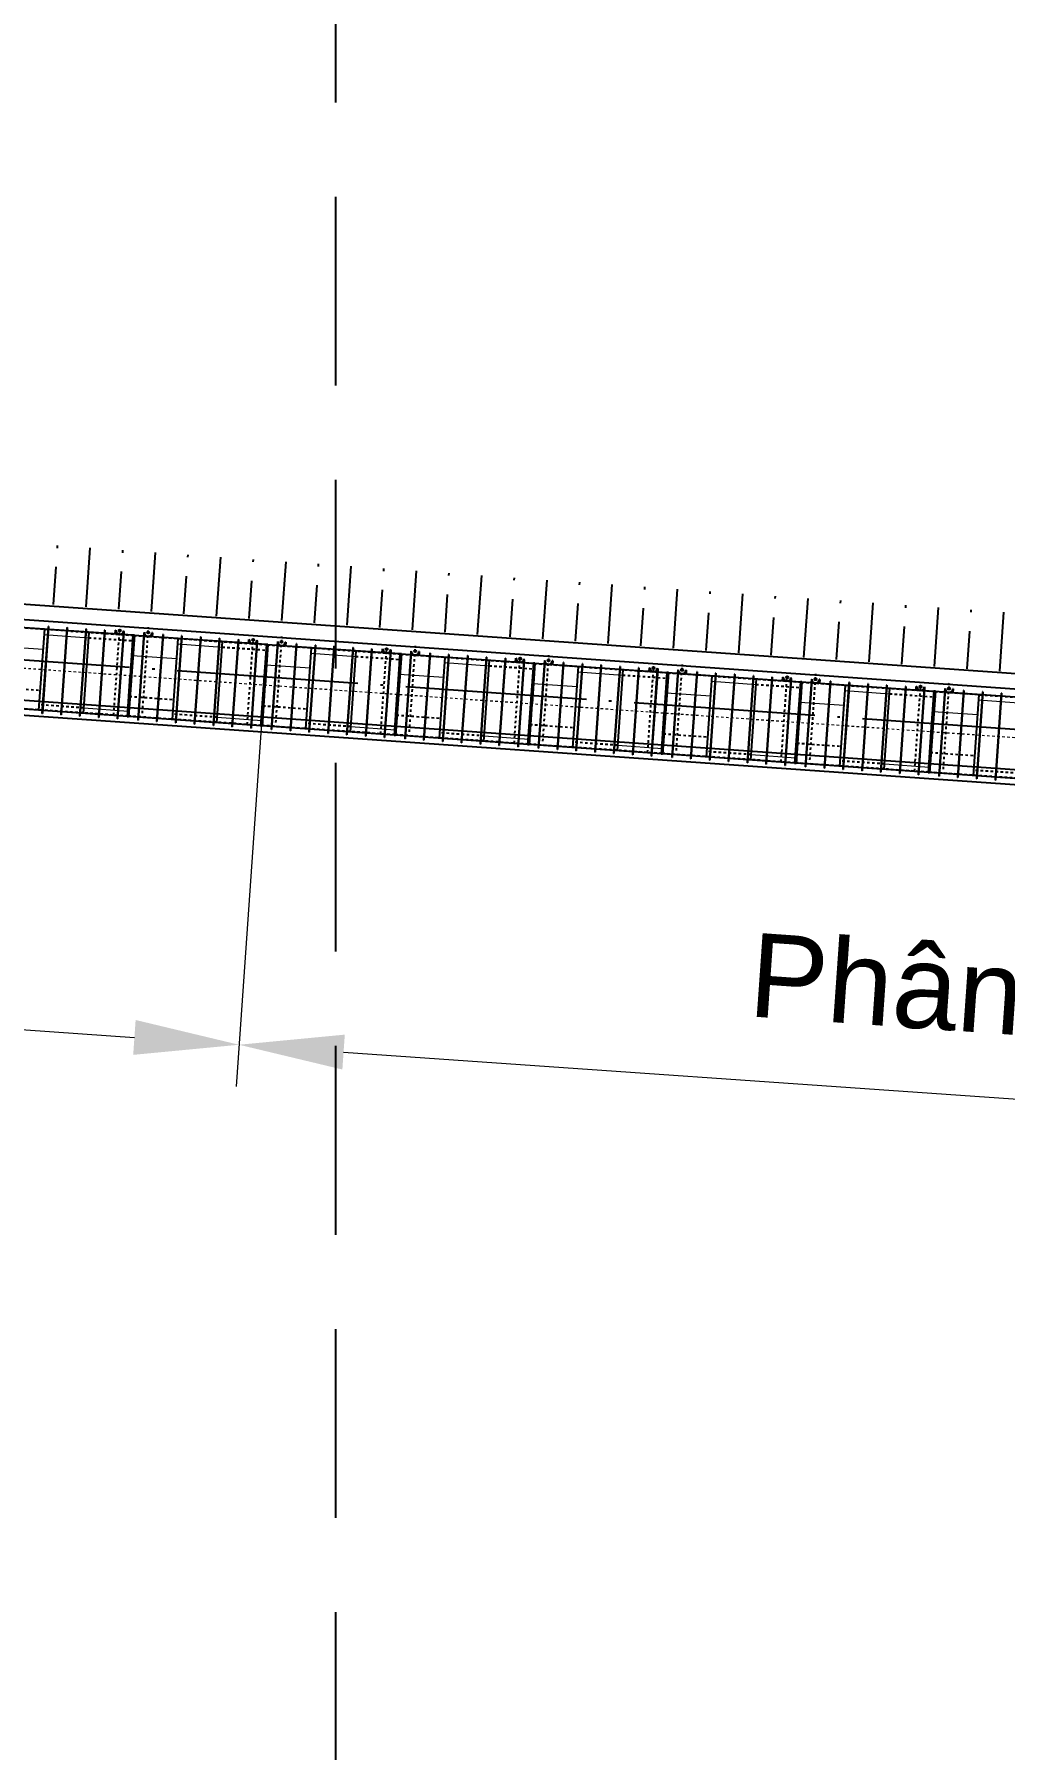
# Model space of a CAD drawing. Header units: inches. Extents: x 444671 to 463716, y 1783086 to 1794968.
# Drawn here: x 457260.5 to 457299.1, y 1787242.9 to 1787311.1 of the extents above; entities that cross this region are included whole.
import ezdxf

# ---------------------------------------------------------------- set-up
doc = ezdxf.new("R2010")
doc.units = ezdxf.units.IN
doc.header["$MEASUREMENT"] = 0
for name, pattern in [('ACAD_ISO04W100', [30, 24, -3, 0, -3]), ('CENTER', [2, 1.25, -0.25, 0.25, -0.25]), ('DASHED2', [9.525, 6.35, -3.175]), ('HIDDEN', [0.375, 0.25, -0.125])]:
    doc.linetypes.add(name, pattern=pattern)
for name, color, linetype in [('4', 4, 'Continuous'), ('Bao', 137, 'Continuous'), ('CONGTRINH', 2, 'Continuous'), ('CTTRINH', 4, 'Continuous'), ('Dong', 252, 'HIDDEN'), ('KHUAT', 8, 'DASHED2'), ('Tam', 1, 'CENTER'), ('Tim', 1, 'ACAD_ISO04W100')]:
    doc.layers.add(name, color=color, linetype=linetype)
doc.layers.add('manh', color=128, linetype='Continuous', lineweight=15)
doc.layers.add('Texdoi', color=40, linetype='Continuous', lineweight=15)
doc.linetypes.add('NEN_DA1', pattern='A,1.5,-0.15,["Y",Standard,S=0.2,R=0,X=-0.15,Y=-0.2],-0.005', length=1.655)
doc.dimstyles.new('1-1', dxfattribs={"dimtxt": 2, "dimasz": 2.5, "dimexe": 1, "dimexo": 0, "dimgap": 1, "dimtad": 1, "dimtoh": 1, "dimdec": 0, "dimzin": 0, "dimdsep": 46, "dimtxsty": 'Standard', "dimcen": 0.09, "dimclrd": 3, "dimclre": 3, "dimclrt": 4, "dimadec": 0, "dimazin": 0, "dimtfac": 1, "dimtdec": 0, "dimtmove": 0, "dimatfit": 0, "dimfxl": 0, "dimtolj": 1, "dimtzin": 0, "dimarcsym": 0})

# ---------------------------------------------------------------- blocks, each defined once
blk = doc.blocks.new('*D139')
at = {"layer": 'Bao', "color": 3, "lineweight": -2, "ltscale": 0.2, "transparency": 16777216}
for p, q in [((-878915, 183179), (-880031, 167229)), ((-831170, 179837), (-832286, 163886)), ((-875758, 168600), (-836326, 165840))]:
    blk.add_line(p, q, dxfattribs=at)
at = {"layer": 'Bao', "color": 3, "ltscale": 0.2, "transparency": 16777216}
for points in [[(-875710, 169293), (-875807, 167908), (-879915, 168891)], [(-836278, 166533), (-836375, 165147), (-832170, 165549)]]:
    blk.add_solid(points, dxfattribs=at)
at = {"layer": 'Defpoints', "color": 0, "ltscale": 0.2, "transparency": 16777216}
for p in [(-878915, 183179), (-831170, 179837), (-832170, 165549)]:
    blk.add_point(p, dxfattribs=at)
at = {"layer": 'Bao', "color": 4, "ltscale": 0.2, "transparency": 16777216, "insert": (-855774, 171052), "char_height": 3333.33, "attachment_point": 5, "rotation": 355.99562}
blk.add_mtext('\\A1;{\\f.VnArial|b0|i0|c0|p34;Ph©n ®o¹n 15}', dxfattribs=at)
blk = doc.blocks.new('*D140')
at = {"layer": 'Bao', "color": 3, "lineweight": -2, "ltscale": 0.2, "transparency": 16777216}
for p, q in [((-831170, 179837), (-832286, 163886)), ((-762204, 175009), (-763321, 159058)), ((-828013, 165258), (-767361, 161012))]:
    blk.add_line(p, q, dxfattribs=at)
at = {"layer": 'Bao', "color": 3, "ltscale": 0.2, "transparency": 16777216}
for points in [[(-827965, 165951), (-828062, 164565), (-832170, 165549)], [(-767313, 161705), (-767410, 160319), (-763205, 160721)]]:
    blk.add_solid(points, dxfattribs=at)
at = {"layer": 'Defpoints', "color": 0, "ltscale": 0.2, "transparency": 16777216}
for p in [(-831170, 179837), (-762204, 175009), (-763205, 160721)]:
    blk.add_point(p, dxfattribs=at)
at = {"layer": 'Bao', "color": 4, "ltscale": 0.2, "transparency": 16777216, "insert": (-797419, 166967), "char_height": 3333.33, "attachment_point": 5, "rotation": 355.99563}
blk.add_mtext('\\A1;{\\f.VnArial|b0|i0|c0|p34;Ph©n ®o¹n 14}', dxfattribs=at)
blk = doc.blocks.new('A$C491C4D06')
at = {"layer": 'Bao'}
for p, q in [((-836385.7, 181822.1), (-841658.8, 182191.2)), ((-840119, 178841.5), (-839893, 182069.6)), ((-839743.1, 182177.4), (-839757.1, 182178.3)), ((-838994.9, 182124.9), (-839008.9, 182125.9)), ((-838246.8, 182072.5), (-838260.7, 182073.5)), ((-838353.3, 178717.9), (-838127.3, 181946)), ((-837498.6, 182020.1), (-837512.6, 182021)), ((-837092, 181871.6), (-837081.5, 182021.2)), ((-837081.5, 182021.2), (-837061.6, 182019.8)), ((-837072, 181870.2), (-837061.6, 182019.8)), ((-836762.3, 181998.8), (-836772.8, 181849.2)), ((-836385, 181832.1), (-836498.4, 180212)), ((-836466.8, 180205.8), (-836353.8, 181819.9)), ((-836325.2, 181827.9), (-836438.6, 180207.8)), ((-836325.2, 181827.9), (-836385, 181832.1)), ((-831080.7, 181450.7), (-836353.8, 181819.9)), ((-835942.8, 181791.1), (-835932.3, 181940.7)), ((-835633.1, 181919.8), (-835643.5, 181770.1)), ((-835613.1, 181918.4), (-835633.1, 181919.8)), ((-835613.1, 181918.4), (-835623.6, 181768.7)), ((-835186.3, 181858.4), (-835200.2, 181859.4)), ((-834814, 178470.2), (-834588, 181698.3)), ((-834438.1, 181806), (-834452.1, 181807)), ((-833689.9, 181753.6), (-833703.9, 181754.5)), ((-833048.3, 178346.6), (-832822.3, 181574.7)), ((-832941.8, 181701.1), (-832955.7, 181702.1)), ((-832193.6, 181648.7), (-832207.6, 181649.7)), ((-831787, 181500.2), (-831776.5, 181649.8)), ((-831776.5, 181649.8), (-831756.5, 181648.4)), ((-831767, 181498.8), (-831756.5, 181648.4)), ((-831457.3, 181627.5), (-831467.8, 181477.8)), ((-831080, 181460.7), (-831193.4, 179840.7)), ((-831161.8, 179834.4), (-831048.8, 181448.5)), ((-831020.2, 181456.5), (-831133.6, 179836.5)), ((-831020.2, 181456.5), (-831080, 181460.7)), ((-825775.7, 181079.4), (-831048.8, 181448.5)), ((-830637.8, 181419.7), (-830627.3, 181569.4)), ((-830328, 181548.4), (-830338.5, 181398.8)), ((-830308.1, 181547), (-830328, 181548.4)), ((-830308.1, 181547), (-830318.6, 181397.4)), ((-829881.2, 181487.1), (-829895.2, 181488)), ((-829133.1, 181434.6), (-829147, 181435.6)), ((-828384.9, 181382.2), (-828398.9, 181383.2)), ((-829508.9, 178098.8), (-829283, 181326.9)), ((-827743.3, 177975.2), (-827517.3, 181203.3)), ((-827636.7, 181329.8), (-827650.7, 181330.7)), ((-826888.6, 181277.3), (-826902.5, 181278.3)), ((-826482, 181128.8), (-826471.5, 181278.5)), ((-826471.5, 181278.5), (-826451.5, 181277.1)), ((-826462, 181127.4), (-826451.5, 181277.1)), ((-826152.3, 181256.1), (-826162.7, 181106.5)), ((-825775, 181089.3), (-825888.4, 179469.3)), ((-825856.8, 179463.1), (-825743.8, 181077.1)), ((-825715.1, 181085.1), (-825828.5, 179465.1)), ((-825715.1, 181085.1), (-825775, 181089.3)), ((-820470.7, 180708), (-825743.8, 181077.1)), ((-825332.8, 181048.4), (-825322.3, 181198)), ((-825023, 181177), (-825033.5, 181027.4)), ((-825003.1, 181175.6), (-825023, 181177)), ((-825003.1, 181175.6), (-825013.6, 181026)), ((-824576.2, 181115.7), (-824590.2, 181116.7)), ((-824203.9, 177727.4), (-823977.9, 180955.5)), ((-823828.1, 181063.3), (-823842, 181064.2)), ((-823079.9, 181010.8), (-823093.9, 181011.8)), ((-822438.2, 177603.8), (-822212.3, 180831.9)), ((-822331.7, 180958.4), (-822345.7, 180959.4)), ((-821583.6, 180906), (-821597.5, 180906.9)), ((-821176.9, 180757.5), (-821166.5, 180907.1)), ((-821166.5, 180907.1), (-821146.5, 180905.7)), ((-821157, 180756.1), (-821146.5, 180905.7)), ((-820847.2, 180884.7), (-820857.7, 180735.1)), ((-820470, 180718), (-820583.4, 179097.9)), ((-820551.7, 179091.7), (-820438.8, 180705.8)), ((-820410.1, 180713.8), (-820523.5, 179093.7)), ((-820410.1, 180713.8), (-820470, 180718)), ((-815165.7, 180336.6), (-820438.8, 180705.8)), ((-820027.8, 180677), (-820017.3, 180826.6)), ((-819718, 180805.6), (-819728.5, 180656)), ((-819698.1, 180804.2), (-819718, 180805.6)), ((-819698.1, 180804.2), (-819708.5, 180654.6)), ((-819271.2, 180744.3), (-819285.2, 180745.3)), ((-818523, 180691.9), (-818537, 180692.9)), ((-836502.7, 180208.3), (-836616.1, 178588.3)), ((-836474.5, 180210.4), (-836587.5, 178596.3)), ((-836442.8, 180204.1), (-836556.3, 178584.1)), ((-836442.8, 180204.1), (-836502.7, 180208.3)), ((-836438.6, 180207.8), (-836498.4, 180212)), ((-836466.5, 180209.8), (-836466.7, 180207.8)), ((-818898.9, 177356), (-818672.9, 180584.1)), ((-817774.9, 180639.4), (-817788.8, 180640.4)), ((-817133.2, 177232.4), (-816907.3, 180460.5)), ((-817026.7, 180587), (-817040.7, 180588)), ((-816278.5, 180534.6), (-816292.5, 180535.6)), ((-815871.9, 180386.1), (-815861.4, 180535.7)), ((-815861.4, 180535.7), (-815841.5, 180534.3)), ((-815852, 180384.7), (-815841.5, 180534.3)), ((-815542.2, 180513.3), (-815552.7, 180363.7)), ((-815165, 180346.6), (-815278.4, 178726.6)), ((-815246.7, 178720.3), (-815133.7, 180334.4)), ((-815105.1, 180342.4), (-815218.5, 178722.4)), ((-815105.1, 180342.4), (-815165, 180346.6)), ((-809860.6, 179965.2), (-815133.7, 180334.4)), ((-814722.7, 180305.6), (-814712.3, 180455.2)), ((-814413, 180434.3), (-814423.5, 180284.6)), ((-814393, 180432.9), (-814413, 180434.3)), ((-814393, 180432.9), (-814403.5, 180283.2)), ((-813966.2, 180372.9), (-813980.2, 180373.9)), ((-813593.9, 176984.7), (-813367.9, 180212.8)), ((-813218, 180320.5), (-813232, 180321.5)), ((-812469.9, 180268.1), (-812483.8, 180269.1)), ((-811828.2, 176861.1), (-811602.2, 180089.2)), ((-811721.7, 180215.6), (-811735.7, 180216.6)), ((-810973.5, 180163.2), (-810987.5, 180164.2)), ((-810566.9, 180014.7), (-810556.4, 180164.3)), ((-810556.4, 180164.3), (-810536.5, 180162.9)), ((-810547, 180013.3), (-810536.5, 180162.9)), ((-810237.2, 180142), (-810247.7, 179992.3)), ((-809417.7, 179934.2), (-809407.2, 180083.9)), ((-809108, 180062.9), (-809118.5, 179913.3)), ((-809088, 180061.5), (-809108, 180062.9)), ((-809088, 180061.5), (-809098.5, 179911.9)), ((-808661.2, 180001.6), (-808675.1, 180002.6)), ((-831197.7, 179837), (-831311.1, 178216.9)), ((-831169.5, 179839), (-831282.5, 178224.9)), ((-831137.8, 179832.8), (-831251.2, 178212.7)), ((-831137.8, 179832.8), (-831197.7, 179837)), ((-831133.6, 179836.5), (-831193.4, 179840.7)), ((-831161.5, 179838.4), (-831161.6, 179836.4)), ((-825892.7, 179465.6), (-826006.1, 177845.6)), ((-825864.5, 179467.6), (-825977.4, 177853.6)), ((-825832.8, 179461.4), (-825946.2, 177841.4)), ((-825832.8, 179461.4), (-825892.7, 179465.6)), ((-825828.5, 179465.1), (-825888.4, 179469.3)), ((-825856.5, 179467.1), (-825856.6, 179465.1)), ((-809859.9, 179975.2), (-809973.3, 178355.2)), ((-809941.7, 178349), (-809828.7, 179963)), ((-809800.1, 179971), (-809913.5, 178351)), ((-809800.1, 179971), (-809859.9, 179975.2)), ((-804555.6, 179593.9), (-809828.7, 179963)), ((-808288.9, 176613.3), (-808062.9, 179841.4)), ((-807913, 179949.1), (-807927, 179950.1)), ((-807164.8, 179896.7), (-807178.8, 179897.7)), ((-806523.2, 176489.7), (-806297.2, 179717.8)), ((-806416.7, 179844.3), (-806430.6, 179845.3)), ((-805668.5, 179791.8), (-805682.5, 179792.8)), ((-805261.9, 179643.3), (-805251.4, 179793)), ((-805251.4, 179793), (-805231.5, 179791.6)), ((-805241.9, 179641.9), (-805231.5, 179791.6)), ((-804932.2, 179770.6), (-804942.7, 179621)), ((-804554.9, 179603.9), (-804668.3, 177983.8)), ((-804636.7, 177977.6), (-804523.7, 179591.6)), ((-804495.1, 179599.7), (-804608.5, 177979.6)), ((-804495.1, 179599.7), (-804554.9, 179603.9)), ((-799250.6, 179222.5), (-804523.7, 179591.6)), ((-804112.7, 179562.9), (-804102.2, 179712.5)), ((-803803, 179691.5), (-803813.4, 179541.9)), ((-803783, 179690.1), (-803803, 179691.5)), ((-803783, 179690.1), (-803793.5, 179540.5)), ((-803356.2, 179630.2), (-803370.1, 179631.2)), ((-802983.9, 176241.9), (-802757.9, 179470)), ((-802608, 179577.8), (-802621.9, 179578.7)), ((-801859.8, 179525.3), (-801873.8, 179526.3)), ((-836587.5, 178596.3), (-841860.6, 178965.4)), ((-839985.8, 178713.9), (-839999.8, 178714.9)), ((-839237.7, 178661.5), (-839251.6, 178662.5)), ((-820587.7, 179094.2), (-820701.1, 177474.2)), ((-820559.4, 179096.3), (-820672.4, 177482.2)), ((-820527.8, 179090), (-820641.2, 177470)), ((-820527.8, 179090), (-820587.7, 179094.2)), ((-820523.5, 179093.7), (-820583.4, 179097.9)), ((-820551.5, 179095.7), (-820551.6, 179093.7)), ((-815282.6, 178722.8), (-815396, 177102.8)), ((-815254.4, 178724.9), (-815367.4, 177110.8)), ((-815222.8, 178718.7), (-815336.2, 177098.6)), ((-815222.8, 178718.7), (-815282.6, 178722.8)), ((-815218.5, 178722.4), (-815278.4, 178726.6)), ((-815246.4, 178724.3), (-815246.6, 178722.3)), ((-838489.5, 178609.2), (-838503.5, 178610.1)), ((-837741.3, 178556.8), (-837755.3, 178557.8)), ((-837741.4, 178556.5), (-837755.3, 178557.4)), ((-836993.1, 178504.4), (-837007.1, 178505.4)), ((-836993.2, 178504), (-837007.1, 178505)), ((-836556.3, 178584.1), (-836616.1, 178588.3)), ((-831282.5, 178224.9), (-836555.6, 178594.1)), ((-836177.1, 178447.3), (-836191.1, 178448.3)), ((-835429, 178394.9), (-835443, 178395.9)), ((-834680.8, 178342.5), (-834694.8, 178343.5)), ((-833932.6, 178290.2), (-833946.6, 178291.1)), ((-833184.5, 178237.8), (-833198.4, 178238.8)), ((-832436.3, 178185.4), (-832450.3, 178186.4)), ((-832436.3, 178185.1), (-832450.3, 178186.1)), ((-831688.1, 178133), (-831702.1, 178134)), ((-831688.2, 178132.7), (-831702.1, 178133.6)), ((-831251.2, 178212.7), (-831311.1, 178216.9)), ((-825977.4, 177853.6), (-831250.5, 178222.7)), ((-830872.1, 178075.9), (-830886.1, 178076.9)), ((-830124, 178023.6), (-830137.9, 178024.5)), ((-829375.8, 177971.2), (-829389.8, 177972.2)), ((-809977.6, 178351.5), (-810091, 176731.4)), ((-809949.4, 178353.5), (-810062.4, 176739.5)), ((-809917.8, 178347.3), (-810031.2, 176727.3)), ((-809917.8, 178347.3), (-809977.6, 178351.5)), ((-809913.5, 178351), (-809973.3, 178355.2)), ((-809941.4, 178353), (-809941.6, 178351)), ((-804672.6, 177980.1), (-804786, 176360.1)), ((-804644.4, 177982.1), (-804757.4, 176368.1)), ((-804612.7, 177975.9), (-804726.2, 176355.9)), ((-804612.7, 177975.9), (-804672.6, 177980.1)), ((-804608.5, 177979.6), (-804668.3, 177983.8)), ((-804636.4, 177981.6), (-804636.5, 177979.6)), ((-828627.6, 177918.8), (-828641.6, 177919.8)), ((-827879.5, 177866.4), (-827893.4, 177867.4)), ((-827131.3, 177814.1), (-827145.3, 177815)), ((-827131.3, 177813.7), (-827145.3, 177814.7)), ((-826383.1, 177761.7), (-826397.1, 177762.7)), ((-826383.1, 177761.3), (-826397.1, 177762.3)), ((-825946.2, 177841.4), (-826006.1, 177845.6)), ((-820672.4, 177482.2), (-825945.5, 177851.3)), ((-825567.1, 177704.6), (-825581.1, 177705.5)), ((-824819, 177652.2), (-824832.9, 177653.2)), ((-824070.8, 177599.8), (-824084.7, 177600.8)), ((-823322.6, 177547.4), (-823336.6, 177548.4)), ((-822574.4, 177495.1), (-822588.4, 177496)), ((-821826.3, 177442.4), (-821840.3, 177443.3)), ((-821826.3, 177442.7), (-821840.2, 177443.7)), ((-821078.1, 177390.3), (-821092.1, 177391.3)), ((-821078.1, 177389.9), (-821092.1, 177390.9)), ((-820641.2, 177470), (-820701.1, 177474.2)), ((-815367.4, 177110.8), (-820640.5, 177480)), ((-820262.1, 177333.2), (-820276.1, 177334.2)), ((-819513.9, 177280.8), (-819527.9, 177281.8)), ((-818765.8, 177228.4), (-818779.7, 177229.4)), ((-818017.6, 177176.1), (-818031.6, 177177)), ((-817269.4, 177123.7), (-817283.4, 177124.7)), ((-816521.3, 177071.3), (-816535.2, 177072.3)), ((-816521.3, 177071), (-816535.2, 177072)), ((-815773.1, 177018.6), (-815787.1, 177019.5)), ((-815773.1, 177018.9), (-815787, 177019.9)), ((-815336.2, 177098.6), (-815396, 177102.8)), ((-810062.4, 176739.5), (-815335.5, 177108.6)), ((-814957.1, 176961.8), (-814971, 176962.8)), ((-814208.9, 176909.4), (-814222.9, 176910.4)), ((-813460.7, 176857.1), (-813474.7, 176858)), ((-812712.6, 176804.7), (-812726.5, 176805.7)), ((-811964.4, 176752.3), (-811978.4, 176753.3)), ((-811216.2, 176699.9), (-811230.2, 176700.9)), ((-811216.3, 176699.6), (-811230.2, 176700.6)), ((-810468.1, 176647.2), (-810482.1, 176648.2)), ((-810468.1, 176647.6), (-810482, 176648.5)), ((-810031.2, 176727.3), (-810091, 176731.4)), ((-804757.4, 176368.1), (-810030.5, 176737.2)), ((-809652.1, 176590.4), (-809666, 176591.4)), ((-808903.9, 176538.1), (-808917.9, 176539)), ((-808155.7, 176485.7), (-808169.7, 176486.7)), ((-807407.6, 176433.3), (-807421.5, 176434.3)), ((-806659.4, 176380.9), (-806673.3, 176381.9)), ((-805911.2, 176328.6), (-805925.2, 176329.5)), ((-805911.2, 176328.3), (-805925.2, 176329.2)), ((-805163, 176276.2), (-805177, 176277.2)), ((-805163.1, 176275.8), (-805177, 176276.8)), ((-804726.2, 176355.9), (-804786, 176360.1)), ((-799452.4, 175996.7), (-804725.5, 176365.9)), ((-804347, 176219.1), (-804361, 176220.1)), ((-803598.9, 176166.7), (-803612.8, 176167.7)), ((-802850.7, 176114.3), (-802864.7, 176115.3)), ((-802102.5, 176062), (-802116.5, 176062.9))]:
    blk.add_line(p, q, dxfattribs=at)
at = {"layer": 'Bao', "ltscale": 0.2}
for p, q in [((-839757.1, 182178.4), (-839999.8, 178714.9)), ((-839743.1, 182177.4), (-839985.8, 178713.9)), ((-839008.8, 182127.8), (-839251.6, 178662.5)), ((-838994.8, 182126.8), (-839237.7, 178661.5)), ((-838260.7, 182073.6), (-838503.5, 178610.1)), ((-838246.8, 182072.7), (-838489.5, 178609.2)), ((-837512.6, 182021.3), (-837755.3, 178557.4)), ((-837498.6, 182020.3), (-837741.4, 178556.5)), ((-836764.4, 181968.5), (-837007.1, 178505)), ((-836750.4, 181967.9), (-836993.2, 178504)), ((-836750.4, 181967.6), (-836764.3, 181968.6)), ((-836361.8, 181820.4), (-836385.7, 181822.1)), ((-835948.2, 181913.7), (-836191.1, 178448.3)), ((-835934.4, 181910.8), (-836177.1, 178447.3)), ((-835934.3, 181912.6), (-835948.3, 181913.6)), ((-835200.2, 181859.4), (-835443, 178395.9)), ((-835186.3, 181858.4), (-835429, 178394.9)), ((-834452, 181807), (-834694.8, 178343.5)), ((-834438.1, 181806.1), (-834680.8, 178342.5)), ((-833703.8, 181756.4), (-833946.6, 178291.1)), ((-833689.8, 181755.5), (-833932.6, 178290.2)), ((-832955.7, 181702.3), (-833198.4, 178238.8)), ((-832941.7, 181701.3), (-833184.5, 178237.8)), ((-832207.5, 181649.9), (-832450.3, 178186.1)), ((-832193.6, 181648.9), (-832436.3, 178185.1)), ((-831459.4, 181597.2), (-831702.1, 178133.6)), ((-831445.4, 181596.6), (-831688.2, 178132.7)), ((-831445.4, 181596.3), (-831459.3, 181597.2)), ((-831056.8, 181449.1), (-831080.7, 181450.7)), ((-830643.2, 181542.4), (-830886.1, 178076.9)), ((-830629.4, 181539.4), (-830872.1, 178075.9)), ((-830629.3, 181541.3), (-830643.2, 181542.3)), ((-829895.2, 181488), (-830137.9, 178024.5)), ((-829881.2, 181487.1), (-830124, 178023.6)), ((-829147, 181435.7), (-829389.8, 177972.2)), ((-829133.1, 181434.7), (-829375.8, 177971.2)), ((-828398.7, 181385.1), (-828641.6, 177919.8)), ((-828384.8, 181384.1), (-828627.6, 177918.8)), ((-827650.7, 181330.9), (-827893.4, 177867.4)), ((-827636.7, 181329.9), (-827879.5, 177866.4)), ((-826902.5, 181278.5), (-827145.3, 177814.7)), ((-826888.6, 181277.6), (-827131.3, 177813.7)), ((-826154.4, 181225.8), (-826397.1, 177762.3)), ((-826140.4, 181225.2), (-826383.1, 177761.3)), ((-826140.4, 181224.9), (-826154.3, 181225.9)), ((-825751.7, 181077.7), (-825775.7, 181079.4)), ((-825338.2, 181171), (-825581.1, 177705.5)), ((-825324.4, 181168), (-825567.1, 177704.6)), ((-825324.3, 181169.9), (-825338.2, 181170.9)), ((-824590.2, 181116.7), (-824832.9, 177653.2)), ((-824576.2, 181115.7), (-824819, 177652.2)), ((-823842, 181064.3), (-824084.7, 177600.8)), ((-823828, 181063.3), (-824070.8, 177599.8)), ((-823093.7, 181013.7), (-823336.6, 177548.4)), ((-823079.8, 181012.7), (-823322.6, 177547.4)), ((-822345.7, 180959.5), (-822588.4, 177496)), ((-822331.7, 180958.6), (-822574.4, 177495.1)), ((-821597.5, 180907.2), (-821840.3, 177443.3)), ((-821583.5, 180906.2), (-821826.3, 177442.4)), ((-820849.4, 180854.4), (-821092.1, 177390.9)), ((-820835.4, 180853.8), (-821078.1, 177389.9)), ((-820835.4, 180853.5), (-820849.3, 180854.5)), ((-820446.7, 180706.3), (-820470.7, 180708)), ((-820033.2, 180799.6), (-820276.1, 177334.2)), ((-820019.4, 180796.7), (-820262.1, 177333.2)), ((-820019.2, 180798.5), (-820033.2, 180799.5)), ((-819285.2, 180745.3), (-819527.9, 177281.8)), ((-819271.2, 180744.3), (-819513.9, 177280.8)), ((-818537, 180692.9), (-818779.7, 177229.4)), ((-818523, 180691.9), (-818765.8, 177228.4)), ((-817788.7, 180642.3), (-818031.6, 177177)), ((-817774.7, 180641.4), (-818017.6, 177176.1)), ((-817040.7, 180588.2), (-817283.4, 177124.7)), ((-817026.7, 180587.2), (-817269.4, 177123.7)), ((-816292.5, 180535.8), (-816535.2, 177072)), ((-816278.5, 180534.8), (-816521.3, 177071)), ((-815544.3, 180483), (-815787.1, 177019.5)), ((-815530.4, 180482.4), (-815773.1, 177018.6)), ((-815530.4, 180482.2), (-815544.2, 180483.1)), ((-815141.7, 180334.9), (-815165.7, 180336.6)), ((-814728.2, 180428.3), (-814971, 176962.8)), ((-814714.4, 180425.3), (-814957.1, 176961.8)), ((-814714.2, 180427.2), (-814728.2, 180428.1)), ((-813980.2, 180373.9), (-814222.9, 176910.4)), ((-813966.2, 180372.9), (-814208.9, 176909.4)), ((-813232, 180321.5), (-813474.7, 176858)), ((-813218, 180320.6), (-813460.7, 176857.1)), ((-812483.7, 180271), (-812726.5, 176805.7)), ((-812469.7, 180270), (-812712.6, 176804.7)), ((-811735.6, 180216.8), (-811978.4, 176753.3)), ((-811721.7, 180215.8), (-811964.4, 176752.3)), ((-810987.5, 180164.4), (-811230.2, 176700.6)), ((-810973.5, 180163.4), (-811216.3, 176699.6)), ((-810239.3, 180111.7), (-810482.1, 176648.2)), ((-810225.3, 180111.1), (-810468.1, 176647.2)), ((-810225.4, 180110.8), (-810239.2, 180111.8)), ((-809423.2, 180056.9), (-809666, 176591.4)), ((-809409.3, 180053.9), (-809652.1, 176590.4)), ((-809409.2, 180055.8), (-809423.2, 180056.8)), ((-808675.1, 180002.6), (-808917.9, 176539)), ((-808661.2, 180001.6), (-808903.9, 176538.1)), ((-809836.7, 179963.6), (-809860.6, 179965.2)), ((-807927, 179950.2), (-808169.7, 176486.7)), ((-807913, 179949.2), (-808155.7, 176485.7)), ((-807178.7, 179899.6), (-807421.5, 176434.3)), ((-807164.7, 179898.6), (-807407.6, 176433.3)), ((-806430.6, 179845.4), (-806673.3, 176381.9)), ((-806416.7, 179844.5), (-806659.4, 176380.9)), ((-805682.5, 179793.1), (-805925.2, 176329.2)), ((-805668.5, 179792.1), (-805911.2, 176328.3)), ((-804934.3, 179740.3), (-805177, 176276.8)), ((-804920.3, 179739.7), (-805163.1, 176275.8)), ((-804920.3, 179739.4), (-804934.2, 179740.4)), ((-804531.7, 179592.2), (-804555.6, 179593.9)), ((-804118.1, 179685.5), (-804361, 176220.1)), ((-804104.3, 179682.5), (-804347, 176219.1)), ((-804104.2, 179684.4), (-804118.2, 179685.4)), ((-803370.1, 179631.2), (-803612.8, 176167.7)), ((-803356.2, 179630.2), (-803598.9, 176166.7)), ((-802621.9, 179578.8), (-802864.7, 176115.3)), ((-802608, 179577.8), (-802850.7, 176114.3)), ((-801873.7, 179528.2), (-802116.5, 176062.9)), ((-801859.7, 179527.2), (-802102.5, 176062))]:
    blk.add_line(p, q, dxfattribs=at)
at = {"layer": 'Bao'}
for centre in [(-836911.9, 182009.3), (-835782.7, 181930.2), (-831606.9, 181637.9), (-830477.7, 181558.9), (-826301.9, 181266.6), (-825172.7, 181187.5), (-820996.9, 180895.2), (-819867.6, 180816.1), (-815691.9, 180523.8), (-814562.6, 180444.8), (-810386.8, 180152.5), (-809257.6, 180073.4), (-805081.8, 179781.1), (-803952.6, 179702)]:
    blk.add_circle(centre, 40, dxfattribs=at)
for centre in [(-836911.9, 182009.3), (-835782.7, 181930.2), (-831606.9, 181637.9), (-830477.7, 181558.9), (-826301.9, 181266.6), (-825172.7, 181187.5), (-820996.9, 180895.2), (-819867.6, 180816.1), (-815691.9, 180523.8), (-814562.6, 180444.8), (-810386.8, 180152.5), (-809257.6, 180073.4), (-805081.8, 179781.1), (-803952.6, 179702)]:
    blk.add_arc(centre, 150, 355.99118, 175.99118, dxfattribs=at)
at = {"layer": 'KHUAT', "ltscale": 5}
for p, q in [((-836362.9, 181804.5), (-841659.9, 182175.3)), ((-838142.6, 181728.1), (-836376.9, 181604.4)), ((-836474.5, 180210.4), (-836361.8, 181820.4)), ((-831057.9, 181433.1), (-836354.9, 181803.9)), ((-832837.6, 181356.7), (-831071.9, 181233.1)), ((-831169.5, 179839), (-831056.8, 181449.1)), ((-825752.9, 181061.7), (-831049.9, 181432.5)), ((-827532.5, 180985.3), (-825766.9, 180861.7)), ((-825864.5, 179467.6), (-825751.7, 181077.7)), ((-820447.8, 180690.4), (-825744.9, 181061.2)), ((-820559.4, 179096.3), (-820446.7, 180706.3)), ((-815142.8, 180319), (-820439.9, 180689.8)), ((-836466.8, 180205.8), (-836579.5, 178595.8)), ((-822227.5, 180613.9), (-820461.8, 180490.3)), ((-816922.5, 180242.6), (-815156.8, 180119)), ((-815254.4, 178724.9), (-815141.7, 180334.9)), ((-809837.8, 179947.6), (-815134.9, 180318.4)), ((-841828.7, 179765.2), (-840063, 179641.6)), ((-836523.6, 179393.8), (-834758, 179270.2)), ((-831161.8, 179834.4), (-831274.5, 178224.4)), ((-825856.8, 179463.1), (-825969.5, 177853)), ((-811617.5, 179871.2), (-809851.8, 179747.6)), ((-809949.4, 178353.5), (-809836.7, 179963.6)), ((-804532.8, 179576.2), (-809829.8, 179947.1)), ((-806312.5, 179499.8), (-804546.8, 179376.2)), ((-804644.4, 177982.1), (-804531.7, 179592.2)), ((-799227.8, 179204.9), (-804524.8, 179575.7)), ((-836586.4, 178612.3), (-841883.4, 178983.1)), ((-838338, 178935.9), (-840103.7, 179059.5)), ((-833033, 178564.5), (-834798.7, 178688.1)), ((-831218.6, 179022.4), (-829452.9, 178898.8)), ((-825913.6, 178651.1), (-824147.9, 178527.5)), ((-820551.7, 179091.7), (-820664.4, 177481.6)), ((-815246.7, 178720.3), (-815359.4, 177110.3)), ((-836555.6, 178594.1), (-836579.5, 178595.8)), ((-831281.3, 178240.9), (-836578.4, 178611.7)), ((-831250.5, 178222.7), (-831274.5, 178224.4)), ((-825976.3, 177869.5), (-831273.4, 178240.3)), ((-827728, 178193.2), (-829493.7, 178316.8)), ((-822423, 177821.8), (-824188.7, 177945.4)), ((-820608.6, 178279.7), (-818842.9, 178156.1)), ((-809941.7, 178349), (-810054.4, 176738.9)), ((-804636.7, 177977.6), (-804749.4, 176367.5)), ((-825945.5, 177851.3), (-825969.5, 177853)), ((-820671.3, 177498.2), (-825968.3, 177869)), ((-820640.5, 177480), (-820664.4, 177481.6)), ((-815366.3, 177126.8), (-820663.3, 177497.6)), ((-817118, 177450.4), (-818883.7, 177574)), ((-815303.6, 177908.3), (-813537.9, 177784.7)), ((-809998.5, 177537), (-808232.9, 177413.3)), ((-815335.5, 177108.6), (-815359.4, 177110.3)), ((-810061.3, 176755.4), (-815358.3, 177126.2)), ((-811813, 177079), (-813578.6, 177202.6)), ((-810030.5, 176737.2), (-810054.4, 176738.9)), ((-804756.3, 176384.1), (-810053.3, 176754.9)), ((-806507.9, 176707.7), (-808273.6, 176831.3)), ((-804693.5, 177165.6), (-802927.9, 177042)), ((-804725.5, 176365.9), (-804749.4, 176367.5)), ((-799451.2, 176012.7), (-804748.3, 176383.5)), ((-801202.9, 176336.3), (-802968.6, 176459.9))]:
    blk.add_line(p, q, dxfattribs=at)
at = {"layer": 'manh', "color": 1, "linetype": 'CENTER', "ltscale": 0.05}
blk.add_line((-712356.3, 171519.6), (-1133025.9, 200968), dxfattribs=at)
at = {"layer": 'manh'}
for p, q in [((-841714.7, 181393.2), (-839949, 181269.6)), ((-839908.3, 181851.7), (-838142.6, 181728.1)), ((-834603.2, 181480.3), (-832837.6, 181356.7)), ((-836409.7, 181021.8), (-834644, 180898.2)), ((-829298.2, 181108.9), (-827532.5, 180985.3)), ((-823993.2, 180737.5), (-822227.5, 180613.9)), ((-831104.7, 180650.4), (-829339, 180526.8)), ((-825799.6, 180279.1), (-824034, 180155.5)), ((-818688.2, 180366.2), (-816922.5, 180242.6)), ((-813383.2, 179994.8), (-811617.5, 179871.2)), ((-820494.6, 179907.7), (-818728.9, 179784.1)), ((-815189.6, 179536.3), (-813423.9, 179412.7)), ((-808078.2, 179623.4), (-806312.5, 179499.8)), ((-838338, 178935.9), (-836572.4, 178812.3)), ((-809884.6, 179165), (-808118.9, 179041.4)), ((-804579.6, 178793.6), (-802813.9, 178670)), ((-802773.1, 179252.1), (-801007.5, 179128.5)), ((-833033, 178564.5), (-831267.3, 178440.9)), ((-827728, 178193.2), (-825962.3, 178069.5)), ((-822423, 177821.8), (-820657.3, 177698.2)), ((-817118, 177450.4), (-815352.3, 177326.8)), ((-811813, 177079), (-810047.3, 176955.4)), ((-806507.9, 176707.7), (-804742.3, 176584.1))]:
    blk.add_line(p, q, dxfattribs=at)
at = {"layer": 'Tam', "ltscale": 3}
for p, q in [((-837148.6, 178641.2), (-836908.7, 182063.8)), ((-836007.4, 178724.1), (-835767.5, 182146.8)), ((-831843.6, 178269.8), (-831603.7, 181692.5)), ((-830702.4, 178352.7), (-830462.5, 181775.4)), ((-825397.3, 177981.4), (-825157.5, 181404)), ((-826538.6, 177898.4), (-826298.7, 181321.1)), ((-821233.5, 177527.1), (-820993.7, 180949.7)), ((-820092.3, 177610), (-819852.5, 181032.7)), ((-815928.5, 177155.7), (-815688.7, 180578.4)), ((-814787.3, 177238.6), (-814547.4, 180661.3)), ((-810623.5, 176784.3), (-810383.6, 180207)), ((-809482.3, 176867.3), (-809242.4, 180289.9)), ((-805318.5, 176413), (-805078.6, 179835.6)), ((-804177.3, 176495.9), (-803937.4, 179918.5))]:
    blk.add_line(p, q, dxfattribs=at)
at = {"layer": 'Tam'}
for p, q in [((-836849.6, 182004.9), (-836974.3, 182013.7)), ((-835720.3, 181926.2), (-835845, 181935)), ((-831544.5, 181633.6), (-831669.3, 181642.3)), ((-830415.3, 181554.9), (-830540, 181563.6)), ((-826239.5, 181262.2), (-826364.3, 181270.9)), ((-825110.3, 181183.5), (-825235, 181192.2)), ((-820934.5, 180890.8), (-821059.2, 180899.6)), ((-819805.2, 180812.1), (-819930, 180820.9)), ((-815629.5, 180519.5), (-815754.2, 180528.2)), ((-814500.2, 180440.8), (-814625, 180449.5)), ((-810324.5, 180148.1), (-810449.2, 180156.8)), ((-809195.2, 180069.4), (-809319.9, 180078.1)), ((-805019.5, 179776.7), (-805144.2, 179785.5)), ((-803890.2, 179698), (-804014.9, 179706.8))]:
    blk.add_line(p, q, dxfattribs=at)
at = {"layer": 'Bao', "ltscale": 0.2}
for p1, p2, text, picture, middle in [((-878914.8, 183179.3), (-831169.6, 179837), '{\\f.VnArial|b0|i0|c0|p34;Ph©n ®o¹n 15}', '*D139', (-855774.1, 171052.2)), ((-831169.6, 179837), (-762204.4, 175009.2), '{\\f.VnArial|b0|i0|c0|p34;Ph©n ®o¹n 14}', '*D140', (-797419, 166967.1))]:
    dim = blk.add_aligned_dim(p1=p1, p2=p2, distance=-14323.1, text=text, dimstyle='1-1', override={"dimscale": 1666.666684, "dimlfac": -1}, dxfattribs=at)
    dim.commit()
    dim.dimension.update_dxf_attribs({"geometry": picture, "text_midpoint": middle})

msp = doc.modelspace()

# ---------------------------------------------------------------- linework, layer by layer
at = {"layer": '4', "linetype": 'NEN_DA1', "ltscale": 10}
msp.add_line((456969.7969, 1787304.3207), (457386.7099, 1787275.1368), dxfattribs=at)
msp.add_lwpolyline([(457379.5745, 1787280.0471), (456973.6481, 1787308.4619)], dxfattribs=at)
at = {"layer": 'CONGTRINH', "ltscale": 10}
for p, q in [((456973.6062, 1787307.8634), (457386.9752, 1787278.9275)), ((456973.3828, 1787304.6712), (457386.7518, 1787275.7353))]:
    msp.add_line(p, q, dxfattribs=at)
at = {"layer": 'CTTRINH', "color": 4, "linetype": 'ByBlock'}
for p, q in [((457262.5688, 1787288.3062), (457262.7335, 1787290.6504)), ((457265.1624, 1787288.1239), (457265.3271, 1787290.4681)), ((457267.756, 1787287.9417), (457267.9207, 1787290.2859)), ((457270.3496, 1787287.7594), (457270.5143, 1787290.1036)), ((457272.9432, 1787287.5771), (457273.1079, 1787289.9213)), ((457275.5368, 1787287.3948), (457275.7015, 1787289.739)), ((457278.1304, 1787287.2125), (457278.2951, 1787289.5568)), ((457280.724, 1787287.0303), (457280.8887, 1787289.3745)), ((457283.3176, 1787286.848), (457283.4823, 1787289.1922)), ((457285.9112, 1787286.6657), (457286.0759, 1787289.0099)), ((457288.5048, 1787286.4834), (457288.6695, 1787288.8277)), ((457291.0984, 1787286.3012), (457291.2631, 1787288.6454)), ((457293.692, 1787286.1189), (457293.8567, 1787288.4631)), ((457296.2856, 1787285.9366), (457296.4503, 1787288.2808)), ((457298.8792, 1787285.7543), (457299.044, 1787288.0985))]:
    msp.add_line(p, q, dxfattribs=at)
at = {"layer": 'Dong', "ltscale": 30}
msp.add_line((457272.4938, 1787038.3548), (457272.4938, 1787378.6628), dxfattribs=at)
at = {"layer": 'Dong', "color": 3, "ltscale": 6}
for p, q in [((457261.272, 1787288.3973), (457261.4367, 1787290.7416)), ((457263.8656, 1787288.2151), (457264.0303, 1787290.5593)), ((457266.4592, 1787288.0328), (457266.6239, 1787290.377)), ((457269.0528, 1787287.8505), (457269.2175, 1787290.1947)), ((457271.6464, 1787287.6682), (457271.8111, 1787290.0125)), ((457274.24, 1787287.486), (457274.4047, 1787289.8302)), ((457276.8336, 1787287.3037), (457276.9983, 1787289.6479)), ((457279.4272, 1787287.1214), (457279.5919, 1787289.4656)), ((457282.0208, 1787286.9391), (457282.1855, 1787289.2833)), ((457284.6144, 1787286.7568), (457284.7791, 1787289.1011)), ((457287.208, 1787286.5746), (457287.3727, 1787288.9188)), ((457289.8016, 1787286.3923), (457289.9663, 1787288.7365)), ((457292.3952, 1787286.21), (457292.5599, 1787288.5542)), ((457294.9888, 1787286.0277), (457295.1535, 1787288.372)), ((457297.5824, 1787285.8455), (457297.7472, 1787288.1897))]:
    msp.add_line(p, q, dxfattribs=at)
at = {"layer": 'Tim', "ltscale": 0.3}
msp.add_line((456440.1145, 1787343.6039), (457400.8161, 1787276.3548), dxfattribs=at)

# ---------------------------------------------------------------- block references
at = {"layer": 'Texdoi', "xscale": 0.0009999999892897904, "yscale": 0.0009999999310821295, "zscale": 0.001}
msp.add_blockref('A$C491C4D06', (458100.8161, 1787105.3548), dxfattribs=at)

doc.saveas('drawing.dxf')
